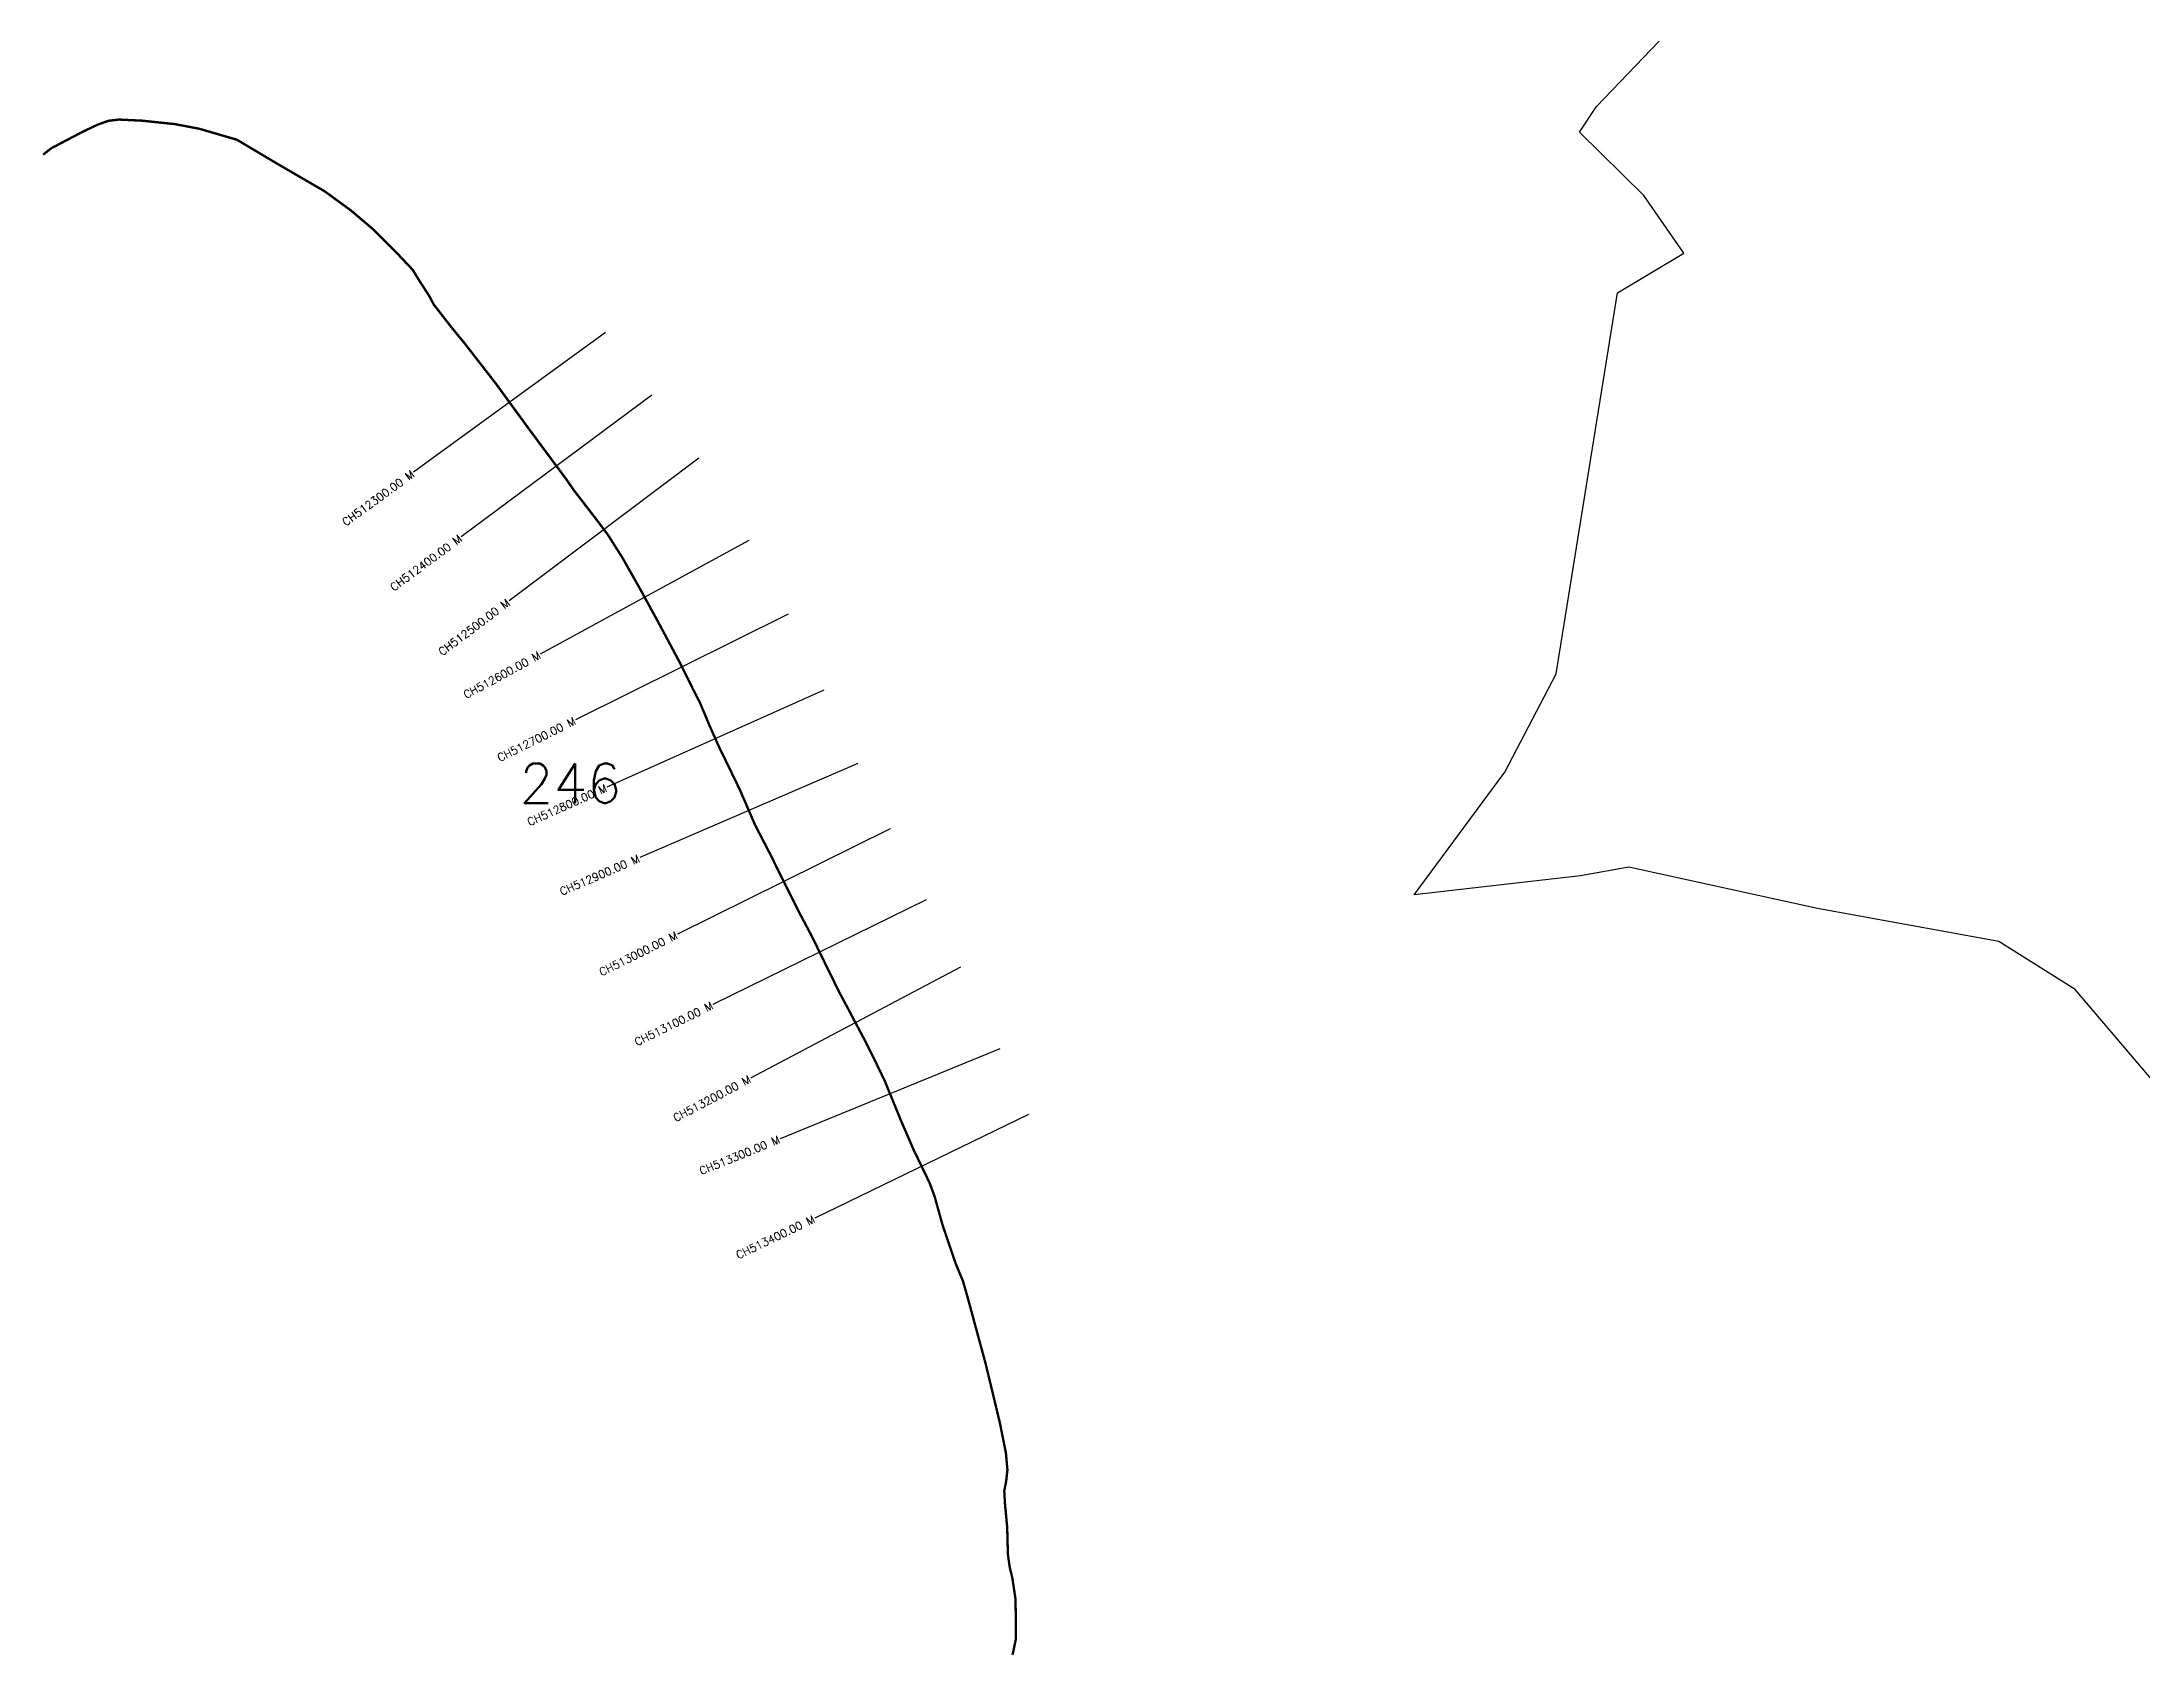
# Model space of a CAD drawing. Header units: metres. Extents: x 316141 to 322015, y 1880764 to 1885164.
# Drawn here: x 316141 to 318793, y 1881087 to 1883126 of the extents above; entities that cross this region are included whole.
import ezdxf
from ezdxf.enums import TextEntityAlignment as Align

# ---------------------------------------------------------------- set-up
doc = ezdxf.new("R2010")
doc.units = ezdxf.units.M
for name, color, linetype in [('ARTIFICIALLY PROTECTED', 4, 'Continuous'), ('CS', 134, 'Continuous'), ('CSMark', 6, 'Continuous'), ('village', 3, 'Continuous')]:
    doc.layers.add(name, color=color, linetype=linetype)
doc.styles.get("Standard").update_dxf_attribs({"font": 'simplex.shx'})

msp = doc.modelspace()

# ---------------------------------------------------------------- linework, layer by layer
at = {"layer": 'ARTIFICIALLY PROTECTED', "flags": 128}
msp.add_lwpolyline([(316142, 1882983.4, 3, 3, 0), (316152.4, 1882991.5, 3, 3, 0), (316191.3, 1883012, 3, 3, 0), (316210.9, 1883021.3, 3, 3, 0), (316224.6, 1883026.2, 3, 3, 0), (316237.9, 1883027.7, 3, 3, 0), (316267, 1883026.3, 3, 3, 0), (316308.8, 1883021.9, 3, 3, 0), (316339.2, 1883016.1, 3, 3, 0), (316386.6, 1883002.3, 3, 3, 0), (316438.1, 1882971.7, 3, 3, 0), (316497.6, 1882937.1, 3, 3, 0), (316530.4, 1882913.2, 3, 3, 0), (316558.5, 1882889.4, 3, 3, 0), (316585.8, 1882862.3, 3, 3, 0), (316608.8, 1882837.9, 3, 3, 0), (316615.6, 1882826.7, 3, 3, 0), (316621.3, 1882817.8, 3, 3, 0), (316630.3, 1882803.9, 3, 3, 0), (316635.2, 1882794.3, 3, 3, 0), (316657.9, 1882765.1, 3, 3, 0), (316673.6, 1882746, 3, 3, 0), (316713.3, 1882694.9, 3, 3, 0), (316756.2, 1882636.1, 3, 3, 0), (316803.1, 1882572.9, 3, 3, 0), (316812.6, 1882559.1, 3, 3, 0), (316822.5, 1882546.4, 3, 3, 0), (316843, 1882519.7, 3, 3, 0), (316855.7, 1882502.7, 3, 3, 0), (316873.8, 1882474, 3, 3, 0), (316895.4, 1882435.9, 3, 3, 0), (316919.2, 1882392.4, 3, 3, 0), (316945.9, 1882342.3, 3, 3, 0), (316963.9, 1882306.1, 3, 3, 0), (316971.6, 1882291.2, 3, 3, 0), (316983.8, 1882262, 3, 3, 0), (316995.6, 1882235.6, 3, 3, 0), (317021.8, 1882181.7, 3, 3, 0), (317041.4, 1882136.4, 3, 3, 0), (317059.5, 1882101.5, 3, 3, 0), (317096.1, 1882027.9, 3, 3, 0), (317102.6, 1882015.6, 3, 3, 0), (317111.2, 1881999.4, 3, 3, 0), (317117, 1881987.9, 3, 3, 0), (317122.4, 1881976.7, 3, 3, 0), (317147.7, 1881925.2, 3, 3, 0), (317158.9, 1881904.3, 3, 3, 0), (317159.8, 1881902.5, 3, 3, 0), (317178.6, 1881867.1, 3, 3, 0), (317190.8, 1881843, 3, 3, 0), (317205, 1881813.5, 3, 3, 0), (317225.5, 1881763.4, 3, 3, 0), (317241.5, 1881726.4, 3, 3, 0), (317261.8, 1881684.4, 3, 3, 0), (317268.2, 1881666.9, 3, 3, 0), (317278.1, 1881631.2, 3, 3, 0), (317294.6, 1881582.8, 3, 3, 0), (317303.9, 1881560.4, 3, 3, 0), (317310, 1881539, 3, 3, 0), (317332.7, 1881455.3, 3, 3, 0), (317350.5, 1881381.3, 3, 3, 0), (317358.1, 1881343.2, 3, 3, 0), (317360, 1881322.1, 3, 3, 0), (317358.6, 1881309.5, 3, 3, 0), (317358.4, 1881307.7, 3, 3, 0), (317356, 1881295.5, 3, 3, 0), (317356.9, 1881279.3, 3, 3, 0), (317359.7, 1881249.8, 3, 3, 0), (317360.6, 1881215.2, 3, 3, 0), (317362.9, 1881199.2, 3, 3, 0), (317363.6, 1881196.2, 3, 3, 0), (317366.3, 1881185.1, 3, 3, 0), (317370.2, 1881158.8, 3, 3, 0), (317370.5, 1881140.3, 3, 3, 0), (317370.5, 1881107.5, 3, 3, 0), (317367.2, 1881091.9, 3, 3, 0), (317366.4, 1881088.5, 0, 0, 0)], format="xyseb", dxfattribs=at)
at = {"layer": 'CS'}
for p, q in [((316852.3, 1882758.9), (316609.8, 1882582.2)), ((316910.8, 1882679.4), (316669.9, 1882500.6)), ((316970.1, 1882600.2), (316730.5, 1882419.7)), ((317033.5, 1882496.1), (316770, 1882352.6)), ((317083.2, 1882402.9), (316814.6, 1882269.4)), ((317128.1, 1882306.8), (316854.2, 1882184.4)), ((317171, 1882214.5), (316895.7, 1882095.4)), ((317211.9, 1882132), (316943.2, 1881998.6)), ((317257.3, 1882042.2), (316988.1, 1881909.9)), ((317300.7, 1881957.1), (317035.4, 1881816.9)), ((317350.6, 1881853.8), (317072.8, 1881740.3)), ((317386.7, 1881770.8), (317116.6, 1881640.1))]:
    msp.add_line(p, q, dxfattribs=at)
at = {"layer": 'village', "color": 6}
msp.add_polyline3d([(318906, 1881697, 0), (318708.6, 1881929, 0), (318612.1, 1881989.3, 0), (318383.3, 1882031.2, 0), (318144.8, 1882083.5, 0), (318084, 1882072.5, 0), (317873.8, 1882048.3, 0), (317988.4, 1882203.3, 0), (318053.1, 1882327.7, 0), (318130.5, 1882809, 0), (318214.4, 1882859, 0), (318163.7, 1882931.9, 0), (318082.6, 1883011.6, 0), (318103.9, 1883044.3, 0), (318183.1, 1883126.6, 0)], dxfattribs=at)
msp.add_polyline3d([(318906, 1881697, 0), (318708.6, 1881929, 0), (318612.1, 1881989.3, 0), (318383.3, 1882031.2, 0), (318144.8, 1882083.5, 0), (318084, 1882072.5, 0), (317873.8, 1882048.3, 0), (317988.4, 1882203.3, 0), (318053.1, 1882327.7, 0), (318130.5, 1882809, 0), (318214.4, 1882859, 0), (318163.7, 1882931.9, 0), (318082.6, 1883011.6, 0), (318103.9, 1883044.3, 0), (318183.1, 1883126.6, 0)], dxfattribs=at)

# ---------------------------------------------------------------- texts
at = {"insert": (316743.5, 1882214.3), "char_height": 50, "attachment_point": 1}
msp.add_mtext_dynamic_manual_height_columns('246', width=84.374, gutter_width=1, heights=[74.2], dxfattribs=at)
at = {"layer": 'CSMark'}
for s, rotation, p in [('CH512300.00 M', 36.0832, (316609, 1882581.6)), ('CH512400.00 M', 36.5802, (316669.1, 1882500)), ('CH512500.00 M', 36.9899, (316729.7, 1882419.1)), ('CH512600.00 M', 28.5816, (316769.2, 1882352.1)), ('CH512700.00 M', 26.4333, (316813.7, 1882269)), ('CH512800.00 M', 24.0831, (316853.3, 1882184)), ('CH512900.00 M', 23.3914, (316894.8, 1882095)), ('CH513000.00 M', 26.392, (316942.3, 1881998.2)), ('CH513100.00 M', 26.1659, (316987.2, 1881909.5)), ('CH513200.00 M', 27.8527, (317034.6, 1881816.4)), ('CH513300.00 M', 22.2172, (317071.9, 1881740)), ('CH513400.00 M', 25.818, (317115.7, 1881639.7))]:
    msp.add_text(s, height=10, rotation=rotation, dxfattribs=at).set_placement(p, align=Align.MIDDLE_RIGHT)

doc.saveas('drawing.dxf')
